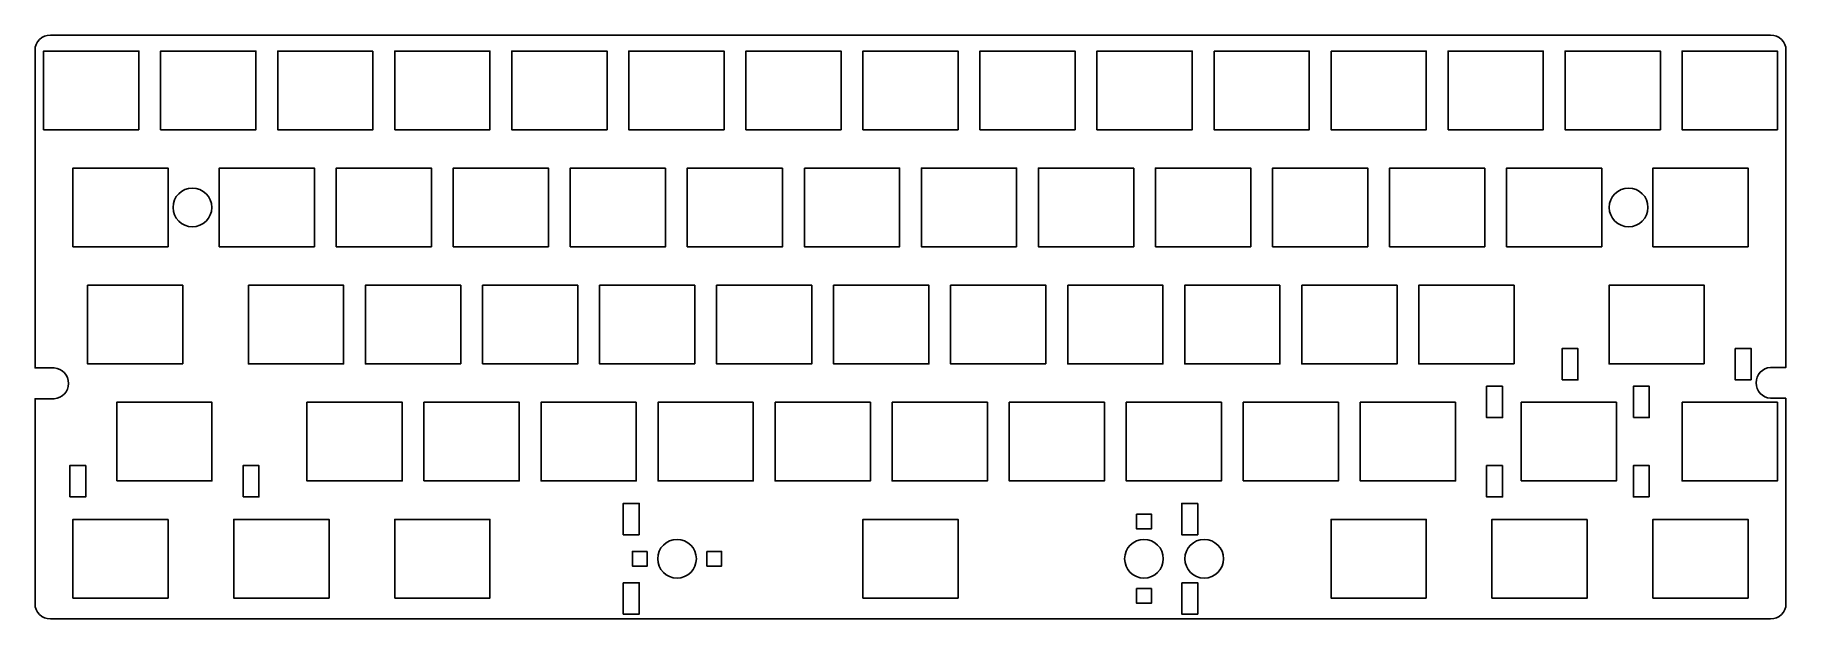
# Model space of a CAD drawing. Header units: millimetres. Extents: x 0 to 285, y 0 to 95.
import ezdxf

# ---------------------------------------------------------------- set-up
doc = ezdxf.new("R2010")
doc.units = ezdxf.units.MM
doc.layers.get('0').update_dxf_attribs({"linetype": 'CONTINUOUS'})

msp = doc.modelspace()

# ---------------------------------------------------------------- linework, layer by layer
msp.add_lwpolyline([(285.2315, 35.59366), (285.2315, 2.169, -0.414213562), (282.7315, -0.331), (2.7315, -0.331, -0.414213562), (0.2315, 2.169), (0.2315, 35.5), (3.34237, 35.5, 0.941800216), (3.3424, 40.50101), (0.2315, 40.50101), (0.2315, 92.169, -0.414213562), (2.7315, 94.669), (282.7315, 94.669, -0.414213562), (285.2315, 92.169), (285.2315, 40.59466), (282.72944, 40.59466, 0.941778653), (282.72944, 35.59366)], format="xyb", close=True)
for points in [[(17.1315, 79.269), (1.6315, 79.269), (1.6315, 92.069), (17.1315, 92.069)], [(20.6815, 79.269), (20.6815, 92.069), (36.1815, 92.069), (36.1815, 79.269)], [(55.2315, 92.069), (55.2315, 79.269), (39.7315, 79.269), (39.7315, 92.069)], [(58.7815, 79.269), (58.7815, 92.069), (74.2815, 92.069), (74.2815, 79.269)], [(93.3315, 79.269), (77.8315, 79.269), (77.8315, 92.069), (93.3315, 92.069)], [(112.3815, 79.269), (96.8815, 79.269), (96.8815, 92.069), (112.3815, 92.069)], [(115.9315, 79.269), (115.9315, 92.069), (131.4315, 92.069), (131.4315, 79.269)], [(150.4815, 79.269), (134.9815, 79.269), (134.9815, 92.069), (150.4815, 92.069)], [(169.5315, 79.269), (154.0315, 79.269), (154.0315, 92.069), (169.5315, 92.069)], [(173.0815, 79.269), (173.0815, 92.069), (188.5815, 92.069), (188.5815, 79.269)], [(192.1315, 92.069), (207.6315, 92.069), (207.6315, 79.269), (192.1315, 79.269)], [(211.1815, 92.069), (226.6815, 92.069), (226.6815, 79.269), (211.1815, 79.269)], [(230.2315, 79.269), (230.2315, 92.069), (245.7315, 92.069), (245.7315, 79.269)], [(264.7815, 79.269), (264.7815, 92.069), (249.2815, 92.069), (249.2815, 79.269)], [(283.8315, 79.269), (268.3315, 79.269), (268.3315, 92.069), (283.8315, 92.069)], [(21.894, 60.219), (6.394, 60.219), (6.394, 73.019), (21.894, 73.019)], [(45.7065, 60.219), (30.2065, 60.219), (30.2065, 73.019), (45.7065, 73.019)], [(49.2565, 60.219), (49.2565, 73.019), (64.7565, 73.019), (64.7565, 60.219)], [(83.8065, 60.219), (68.3065, 60.219), (68.3065, 73.019), (83.8065, 73.019)], [(102.8565, 73.019), (102.8565, 60.219), (87.3565, 60.219), (87.3565, 73.019)], [(121.9065, 73.019), (121.9065, 60.219), (106.4065, 60.219), (106.4065, 73.019)], [(125.4565, 73.019), (140.9565, 73.019), (140.9565, 60.219), (125.4565, 60.219)], [(160.0065, 60.219), (144.5065, 60.219), (144.5065, 73.019), (160.0065, 73.019)], [(179.0565, 73.019), (179.0565, 60.219), (163.5565, 60.219), (163.5565, 73.019)], [(182.6065, 60.219), (182.6065, 73.019), (198.1065, 73.019), (198.1065, 60.219)], [(201.6565, 60.219), (201.6565, 73.019), (217.1565, 73.019), (217.1565, 60.219)], [(236.2065, 73.019), (236.2065, 60.219), (220.7065, 60.219), (220.7065, 73.019)], [(255.2565, 73.019), (255.2565, 60.219), (239.7565, 60.219), (239.7565, 73.019)], [(279.069, 60.219), (263.569, 60.219), (263.569, 73.019), (279.069, 73.019)], [(24.27525, 41.169), (8.77525, 41.169), (8.77525, 53.969), (24.27525, 53.969)], [(34.969, 53.969), (50.469, 53.969), (50.469, 41.169), (34.969, 41.169)], [(69.519, 41.169), (54.019, 41.169), (54.019, 53.969), (69.519, 53.969)], [(73.069, 41.169), (73.069, 53.969), (88.569, 53.969), (88.569, 41.169)], [(107.619, 41.169), (92.119, 41.169), (92.119, 53.969), (107.619, 53.969)], [(111.169, 53.969), (126.669, 53.969), (126.669, 41.169), (111.169, 41.169)], [(130.219, 53.969), (145.719, 53.969), (145.719, 41.169), (130.219, 41.169)], [(164.769, 41.169), (149.269, 41.169), (149.269, 53.969), (164.769, 53.969)], [(168.319, 53.969), (183.819, 53.969), (183.819, 41.169), (168.319, 41.169)], [(202.869, 53.969), (202.869, 41.169), (187.369, 41.169), (187.369, 53.969)], [(206.419, 53.969), (221.919, 53.969), (221.919, 41.169), (206.419, 41.169)], [(240.969, 41.169), (225.469, 41.169), (225.469, 53.969), (240.969, 53.969)], [(271.92525, 41.169), (256.42525, 41.169), (256.42525, 53.969), (271.92525, 53.969)], [(248.77525, 38.569), (251.37525, 38.569), (251.37525, 43.669), (248.77525, 43.669)], [(279.57525, 38.569), (276.97525, 38.569), (276.97525, 43.669), (279.57525, 43.669)], [(239.11275, 37.519), (236.51275, 37.519), (236.51275, 32.419), (239.11275, 32.419)], [(260.38875, 32.419), (262.98875, 32.419), (262.98875, 37.519), (260.38875, 37.519)], [(13.53775, 22.119), (13.53775, 34.919), (29.03775, 34.919), (29.03775, 22.119)], [(44.494, 34.919), (59.994, 34.919), (59.994, 22.119), (44.494, 22.119)], [(63.544, 22.119), (63.544, 34.919), (79.044, 34.919), (79.044, 22.119)], [(98.094, 34.919), (98.094, 22.119), (82.594, 22.119), (82.594, 34.919)], [(117.144, 34.919), (117.144, 22.119), (101.644, 22.119), (101.644, 34.919)], [(120.694, 34.919), (136.194, 34.919), (136.194, 22.119), (120.694, 22.119)], [(139.744, 34.919), (155.244, 34.919), (155.244, 22.119), (139.744, 22.119)], [(174.294, 34.919), (174.294, 22.119), (158.794, 22.119), (158.794, 34.919)], [(193.344, 34.919), (193.344, 22.119), (177.844, 22.119), (177.844, 34.919)], [(196.894, 22.119), (196.894, 34.919), (212.394, 34.919), (212.394, 22.119)], [(231.444, 34.919), (231.444, 22.119), (215.944, 22.119), (215.944, 34.919)], [(242.136, 22.119), (242.136, 34.919), (257.636, 34.919), (257.636, 22.119)], [(268.33, 34.919), (283.83, 34.919), (283.83, 22.119), (268.33, 22.119)], [(5.88775, 19.519), (8.48775, 19.519), (8.48775, 24.619), (5.88775, 24.619)], [(34.08775, 19.519), (34.08775, 24.619), (36.68775, 24.619), (36.68775, 19.519)], [(239.11275, 24.619), (236.51275, 24.619), (236.51275, 19.519), (239.11275, 19.519)], [(262.98875, 19.519), (262.98875, 24.619), (260.38875, 24.619), (260.38875, 19.519)], [(98.5815, 13.369), (95.9815, 13.369), (95.9815, 18.469), (98.5815, 18.469)], [(189.4815, 18.469), (186.8815, 18.469), (186.8815, 13.369), (189.4815, 13.369)], [(21.894, 15.869), (21.894, 3.069), (6.394, 3.069), (6.394, 15.869)], [(48.0877, 3.069), (32.5877, 3.069), (32.5877, 15.869), (48.0877, 15.869)], [(58.7815, 3.069), (58.7815, 15.869), (74.2815, 15.869), (74.2815, 3.069)], [(150.4815, 3.069), (134.9815, 3.069), (134.9815, 15.869), (150.4815, 15.869)], [(179.5315, 16.719), (179.5315, 14.319), (181.9315, 14.319), (181.9315, 16.719)], [(226.6815, 3.069), (211.1815, 3.069), (211.1815, 15.869), (226.6815, 15.869)], [(252.87525, 15.869), (252.87525, 3.069), (237.37525, 3.069), (237.37525, 15.869)], [(279.069, 3.069), (263.569, 3.069), (263.569, 15.869), (279.069, 15.869)], [(99.8815, 10.669), (97.4815, 10.669), (97.4815, 8.269), (99.8815, 8.269)], [(109.5815, 10.669), (109.5815, 8.269), (111.9815, 8.269), (111.9815, 10.669)], [(95.9815, 5.569), (95.9815, 0.469), (98.5815, 0.469), (98.5815, 5.569)], [(181.9315, 4.619), (179.5315, 4.619), (179.5315, 2.219), (181.9315, 2.219)], [(186.8815, 5.569), (189.4815, 5.569), (189.4815, 0.469), (186.8815, 0.469)]]:
    msp.add_lwpolyline(points, close=True)
for centre in [(25.844, 66.619), (259.619, 66.619), (104.7315, 9.469), (180.7315, 9.469), (190.5315, 9.469)]:
    msp.add_circle(centre, 3.15)

doc.saveas('drawing.dxf')
